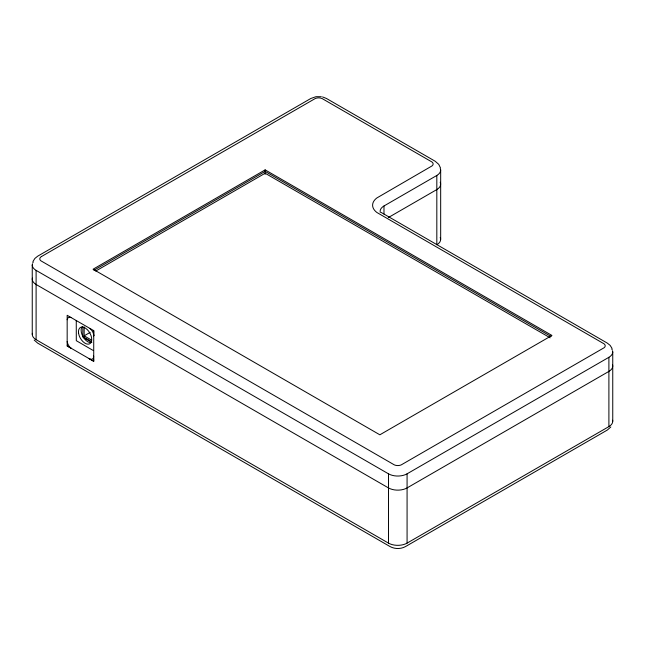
<?xml version="1.0" encoding="UTF-8"?>
<svg xmlns="http://www.w3.org/2000/svg" width="645" height="645" viewBox="0 0 645 645"><rect width="100%" height="100%" fill="white"/><g stroke="black" fill="none" stroke-linecap="round" stroke-linejoin="round"><path stroke-width="0.97" d="M93.727 335.094L93.727 335.924L93.727 335.094A6.563 3.789 60 0 0 89.873 328.402M32.943 261.491L34.886 258.435L37.708 256.17L310.858 98.467L316.01 96.694L321.291 96.694M610.815 426.982L607.292 430.07L405.576 546.533C400.835 549.177 394.732 549.177 389.991 546.533L37.708 343.14L34.185 340.052M265.143 169.877L93.057 269.223L379.857 434.803L551.943 335.456L265.143 169.877L265.143 174.311M93.928 270.255L265.143 171.409L551.064 336.488M95.67 271.094L265.143 173.247L550.193 337.819M90.123 332.401L84.164 335.835L91.679 340.173M380.236 212.334A13.142 7.587 0 0 1 383.977 205.981L436.818 175.472A13.142 7.587 0 0 0 440.221 168.135M388.306 217.583L436.818 189.574A13.142 7.587 0 0 0 440.221 182.245M32.363 264.015A13.142 7.587 0 0 0 36.104 270.376L388.492 473.825A13.142 7.587 0 0 0 407.076 473.825L608.896 357.306A13.142 7.587 0 0 0 612.637 350.945M32.363 333.312A13.142 7.587 0 0 0 36.104 339.673L388.492 543.122A13.142 7.587 0 0 0 407.076 543.122L608.896 426.603A13.142 7.587 0 0 0 612.637 420.242M322.556 96.935L326.443 98.467L435.214 161.266L438.737 164.354L440.301 167.547M93.727 335.513L93.727 330.627L67.169 315.292L67.169 345.954L71.039 348.195A6.571 3.789 60 0 1 67.169 341.495M91.679 341.705L82.834 336.609L82.834 327.047M83.108 337.375L91.824 342.406M92.953 350.348L76.303 340.689L76.263 320.476M89.857 359.063L93.727 361.289L93.444 355.742L93.727 356.838A6.563 3.789 60 0 1 89.873 359.063L89.139 358.644M67.169 345.954L93.727 361.289L93.727 330.627M381.09 212.407L607.292 343.1L610.114 345.365L612.057 348.421M612.75 351.936L612.75 421.233M608.896 357.306L608.896 426.603M440.672 170.103L440.672 239.4M436.818 175.472L436.818 244.769A13.142 7.587 0 0 0 440.221 237.441M407.076 473.825L407.076 543.122M388.492 473.825L388.492 543.122M383.977 205.981L383.977 214.043M84.164 326.854L84.164 337.375M36.104 270.376L36.104 339.673M32.25 265.006L32.25 334.303M67.169 319.759A6.571 3.789 60 0 1 71.023 317.517M612.637 365.054A13.142 7.587 0 0 1 608.896 371.407L407.076 487.926A13.142 7.587 0 0 1 388.492 487.926L36.104 284.477A13.142 7.587 0 0 1 32.363 278.124M91.437 342.584A9.385 5.418 60 0 1 83.052 336.779A9.385 5.418 60 0 1 82.237 326.628M32.702 263.039A13.142 7.587 0 0 1 33.25 262.104M611.75 349.034A13.142 7.587 0 0 1 612.299 349.969M41.586 256.476L40.941 256.895A5.62 3.241 0 0 0 40.941 260.846L394.369 464.9A5.62 3.241 0 0 0 401.206 464.9L604.059 347.776A5.62 3.241 0 0 0 604.059 343.825L376.874 212.479A20.672 11.933 0 0 1 376.874 197.951L431.981 165.942A5.62 3.241 0 0 0 431.981 162L322.073 98.54A5.62 3.241 0 0 0 315.228 98.54L41.586 256.476M78.585 333.336A9.385 5.418 60 0 0 89.47 343.898A9.385 5.418 60 0 0 87.236 329.587A9.385 5.418 60 0 0 78.585 333.336"/></g></svg>
